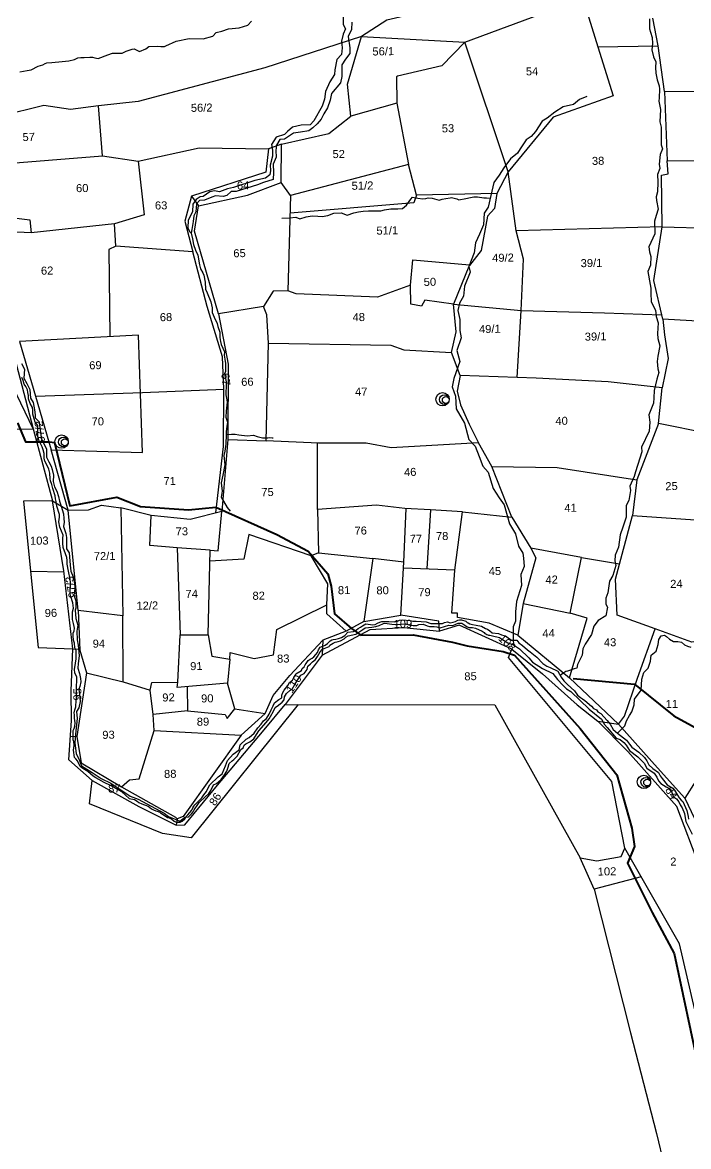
# Model space of a CAD drawing. Header units: inches. Extents: x 304037 to 460575, y 1453943 to 1639883.
# Drawn here: x 325543 to 326391, y 1605168 to 1606599 of the extents above; entities that cross this region are included whole.
import ezdxf

# ---------------------------------------------------------------- set-up
doc = ezdxf.new("R2010")
doc.units = ezdxf.units.IN
doc.header["$MEASUREMENT"] = 0
doc.linetypes.add('ACAD_ISO07W100', pattern=[3, 0, -3])
doc.linetypes.add('BORDER', pattern=[1.75, 0.5, -0.25, 0.5, -0.25, 0, -0.25])
doc.layers.add('FOOTPATH', color=150, linetype='ACAD_ISO07W100', lineweight=30)
doc.layers.add('VILL_BOUNDARY', color=6, linetype='BORDER', lineweight=30)
for name, color, linetype in [('NALA', 4, 'Continuous'), ('ROUND WELL', 5, 'Continuous'), ('SURVEY_BND', 7, 'Continuous'), ('SURVEY_NO', 7, 'Continuous')]:
    doc.layers.add(name, color=color, linetype=linetype)
doc.styles.get("Standard").update_dxf_attribs({"font": 'arial.ttf'})

# ---------------------------------------------------------------- blocks, each defined once
blk = doc.blocks.new('BADDEVOLU')
at = {"layer": 'FOOTPATH', "linetype": 'ByBlock', "lineweight": 40}
for points in [[(-54.27, 131), (-51.83, 125.06), (-44.4, 124.88), (-42.85, 124.66), (-38.46, 104.78), (-23.7, 107.26), (-16.38, 104.16), (-1.4, 102.81), (7.23, 103.52), (26.1, 94.64), (35.76, 89.19), (41.83, 82), (42.79, 78.13), (43.62, 69.46), (48.89, 64.74), (51.74, 62.67), (68.04, 62.46), (80.36, 59.89), (84.86, 58.7), (96.13, 56.67), (99.59, 55.47), (119.71, 32.13), (130.86, 17.49), (135.28, 0.71), (135.98, -5.01), (133.67, -10.12), (141.13, -25.71), (147.73, -38.61), (154.8, -75.44)], [(117.82, 47.83), (136.98, 45.68), (149.06, 35.61), (154.52, 32.48), (158.82, 29.96), (183.59, 26.44), (195.51, 20.43), (213.16, 18.64), (227.8, 19.99), (243.72, 16.31), (250.11, 7.97), (262.29, 9.05), (263.65, 8.86)]]:
    blk.add_lwpolyline(points, dxfattribs=at)
at = {"layer": 'NALA', "linetype": 'ByBlock'}
for points in [[(52.62, 254.16), (52.51, 251.78), (51.4, 249.63), (51.85, 246.06), (51.85, 244.35), (50.46, 242.58), (49.25, 240.82), (49.14, 237.17), (48.75, 235.24), (45.81, 232), (45.37, 229.9), (44.54, 227.53), (43.38, 225.65), (42.49, 223.99), (41.16, 222.56), (39.78, 221.4), (38.57, 220.46), (35.91, 220.07), (33.75, 219.85), (30.92, 217.95), (29.43, 217.9), (28.38, 216.19), (28.1, 214.47), (28.16, 212.43), (27.22, 210.28), (27.22, 207.63), (27.11, 205.51), (24.07, 204.62), (22.13, 203.91), (15.49, 201.92), (13.89, 201.92), (12.56, 200.7), (11.4, 200.48), (8.97, 200.76), (7.81, 200.32), (5.55, 199.46), (3.96, 199.34), (3.03, 198.3), (2.72, 195.82), (2.14, 194.62), (1.83, 192.88), (1.44, 190.34), (1.2, 189.18)], [(145.71, 253.32), (145.62, 250.2), (145.91, 249.18), (146.38, 247.47), (146.43, 245.66), (146.18, 243.67), (146.65, 241.48), (147.44, 239.85), (147.3, 238.14), (147.33, 236.37), (147.71, 234.23), (148.28, 232.35), (148.38, 231.34), (148.23, 228.59), (148.04, 227.62), (148.56, 224.92), (148.26, 221.17), (148.65, 219.44), (148.65, 218.19), (148.55, 213.98), (148.97, 212.67), (148.18, 210.97), (147.79, 207.93), (148.02, 206.57), (147.21, 204.69), (147.24, 202.33), (147.13, 199.26), (146.69, 197.69), (146.77, 196.54), (147.19, 193.87), (146.56, 191.93), (146.01, 190.16), (146.06, 186.23), (144.13, 182.17), (144.31, 180.6), (144.6, 179.11), (144.47, 176.46), (143.65, 174.42), (144.31, 170.34), (144.47, 169.24), (144.39, 167.68), (144.52, 164.94), (145.8, 162.36), (145.96, 160.32), (146.59, 158.41), (146.27, 155.05), (146.38, 153.49), (146.9, 151.16), (146.25, 147.97), (146.01, 146.34), (146.12, 144.06), (146.46, 142.81), (145.78, 140.82), (144.83, 137.31), (144.73, 135.01), (144.55, 133.34), (143.08, 129.67), (143.34, 127.37), (143.08, 124.62), (140.62, 119.69), (140.65, 118.18), (139.94, 116.27), (138.55, 112), (138.06, 110.54), (136.67, 107.53), (136.91, 106.16), (136.25, 103.03), (135.42, 101.51), (135.31, 97.92), (134.26, 94.81), (133.37, 92.38), (132.77, 88.57), (131.68, 86.12), (131.54, 84.32), (131.83, 82.82), (130.86, 79.76), (129.79, 78.01), (129.19, 74.34), (128.51, 72.69), (128.46, 70.89), (129.03, 69.92), (128.44, 67.23), (126.01, 65.78), (124.59, 64.04), (123.8, 61.42), (121.76, 58.48), (121.07, 57), (120.78, 55.03), (119.72, 53.03), (119.22, 52.15), (119, 51.07), (118.21, 50.88), (116.09, 50.11), (115.61, 50.11), (114.64, 49.44), (114.2, 49.18), (113.65, 48.74)], [(-51.41, 240.61), (-49.13, 240.97), (-47.81, 241.16), (-45.6, 242.24), (-44.19, 242.69), (-43.46, 243.02), (-42.88, 243.3), (-41.33, 243.3), (-40.3, 243.46), (-39.16, 243.54), (-38.16, 243.54), (-36.06, 243.75), (-34.26, 244.13), (-33.17, 244.66), (-32.22, 244.77), (-31.19, 244.75), (-29.47, 244.75), (-28.64, 244.74), (-27.84, 244.54), (-26.85, 244.28), (-23.77, 245.39), (-22.38, 245.89), (-20.98, 245.89), (-19.59, 245.84), (-19.29, 245.84), (-18, 246.39), (-17.43, 246.57), (-16.18, 247.02), (-15.58, 247.1), (-13.89, 246.19), (-11.91, 247), (-10.96, 247.71), (-8.19, 247.79), (-7.18, 247.68), (-6.07, 247.6), (-5.58, 247.82), (-2.4, 249.26), (1.7, 250.04), (6.07, 249.83), (9.09, 250.59), (10.15, 251.67), (11.97, 252.08), (14.11, 252.78), (17.36, 252.98), (20.08, 253.77), (21.27, 255.05)], [(50, 255.7), (49.92, 253.42), (50.62, 252.06), (49.89, 250.43), (49.35, 248.26), (49.46, 246.19), (49.19, 244.13), (47.72, 242.5), (47.01, 239.36), (46.88, 237.87), (45.38, 235.57), (44, 232.64), (43.59, 230.23), (42.88, 228.08), (40.22, 223.58), (38.99, 222.35), (36.19, 222.3), (33.48, 221.7), (31.9, 220.32), (30.87, 219.42), (28.29, 218.66), (26.77, 216.42), (27.09, 214.61), (27.01, 212.71), (26.28, 209.93), (26.36, 208.33), (26.11, 206.94), (24.73, 205.91), (21.33, 205.26), (14.66, 203.24), (12.8, 202.87), (10.28, 201.93), (8.72, 202.26), (7.29, 201.99), (5.1, 200.61), (4.21, 200.54), (2.9, 199.72), (1.84, 198.23), (1.75, 195.83), (0.34, 193.27), (0.13, 190.86), (0.6, 189.71), (1.2, 189.18), (1.52, 187.46), (1.84, 185.6), (2.37, 183.84), (3.1, 182.28), (3.52, 179.29), (3.82, 177.96), (4.57, 176.71), (4.91, 176.02), (5.23, 173.79), (5.32, 171.66), (5.79, 170.49), (6.92, 167.65), (7.28, 165.71), (7.22, 164.28), (7.79, 162.8), (8.73, 160.8), (8.9, 159.86), (9.52, 158.12), (9.48, 156.46), (9.65, 155.24), (9.89, 154.24), (10.81, 151.93), (10.74, 150.86), (10.89, 149.63), (11.08, 148.31), (11.04, 145.83), (10.68, 145.04), (11.16, 142.55), (11.18, 141.85), (11.03, 138.56), (11.27, 136.94), (11.39, 136.17), (11.02, 133.42), (10.92, 131.56), (11.39, 129.99), (11.09, 128.59), (10.84, 127.04), (10.92, 126.12), (12.59, 126.2), (13.72, 126.15), (14.87, 125.93), (17.39, 125.63), (19.41, 125.71), (20.58, 125.28), (22.25, 124.85), (23.83, 124.79), (24.36, 124.91), (25.26, 124.76), (25.58, 124.76)], [(125.65, 229.49), (123.26, 228.57), (121.36, 227.02), (118.12, 226.43), (115.49, 224.74), (113.07, 222.95), (111.51, 222.07), (109.41, 218.83), (108.01, 217.32), (106.37, 216.36), (104.44, 213.51), (103.63, 212.22), (101.34, 210.47), (99.3, 207.75), (97.77, 205.41), (96.04, 203.16), (94.99, 199.14), (94.14, 195.54), (92.8, 193.66), (92.6, 190.03), (91.22, 187.19), (89.93, 184.47), (89.43, 181.34), (87.77, 177.08), (88.11, 175.38), (86.23, 171.02), (85.85, 167.83), (84.59, 165.68), (84.01, 163.43), (84.63, 160.63), (84.49, 157.14), (84.9, 154.86), (83.5, 150.91), (84.35, 147.51), (82.34, 142.23), (81.83, 139.62), (82.78, 136.69), (82.92, 132.77), (85.41, 128.26), (86.68, 123.11), (88.59, 120.96), (89.78, 117.74), (90.84, 114.71), (92.54, 112.73), (93.94, 107.68), (95.75, 104.68), (97.35, 102.5), (98.86, 96.48), (100.63, 93.38), (101.49, 89.47), (102.83, 87.29), (102.99, 85.7), (103.18, 83.14), (102.05, 80.61), (102.21, 77.21), (100.54, 72.18), (100.16, 69), (100.12, 66.06), (99.43, 64.29), (99.27, 60.33), (99.42, 58.7)], [(-52.6, 149.5), (-51.72, 147.8), (-51.99, 144.99), (-51.06, 143.21), (-50.41, 141.84), (-50.17, 141.36), (-50.09, 138.66), (-49.24, 137.31), (-48.82, 135.02), (-48.7, 133.46), (-48.67, 132.45), (-47.47, 131.17), (-47.36, 130.13), (-46.99, 127.12), (-46.88, 125.74), (-45.37, 122.77), (-45.37, 121.64), (-45.37, 120.18), (-44.69, 118.63), (-43.99, 117.29), (-43.7, 116.28), (-43.31, 114.44), (-43.47, 112.47), (-43.13, 110.82), (-42.39, 109.42), (-41.87, 107.78), (-41.63, 106.37), (-41.07, 104.71), (-40.39, 102.32), (-40.34, 100.86), (-40.32, 99.73), (-40.52, 98.38), (-39.83, 96.22), (-39.68, 94.94), (-39.71, 93.79), (-39.73, 92.67), (-39.71, 91.39), (-38.85, 90.16), (-38.82, 88.86), (-38.7, 86.32), (-38.54, 84.37), (-37.81, 82.59), (-37.62, 81.89), (-37.38, 79.6), (-37.49, 77.55), (-37.68, 76.95), (-37.1, 75.1), (-37.12, 72.84), (-37.4, 72.21), (-37.2, 69.55), (-36.66, 67.48), (-36.99, 65.65), (-36.9, 62.96), (-36.6, 61.28), (-36.44, 57.96), (-36.78, 55.55), (-36.93, 54.11), (-36.39, 52.4), (-36.08, 50.86), (-36.05, 49.78), (-36.39, 48.34), (-36.71, 47.51), (-36.42, 44.83), (-36.4, 43.65), (-36.84, 41.66), (-37.62, 40.58), (-37.41, 38.36), (-38, 33.45), (-38.27, 30.74), (-37.96, 27.33), (-37.14, 25.79), (-36.31, 23.59), (-33.08, 21.37), (-30.24, 19.52), (-27.24, 17.99), (-21.34, 13.77), (-18.8, 12.81), (-14.83, 10.5), (-10.79, 8.29), (-9.41, 7.22), (-7.39, 6.34), (-5.91, 5.72), (-4.4, 6.91), (-3.2, 6.97), (-2.28, 7.9), (-1.7, 8.54), (-1.45, 9.13), (-0.24, 10.77), (0.2, 11.41), (0.64, 11.77), (3.24, 14.19), (3.92, 15.08), (4.77, 16.81), (5.69, 17.24), (6.35, 17.73), (7.27, 18.48), (8.25, 19.92), (9.02, 21.01), (9.53, 22.29), (9.85, 23.33), (10.75, 24.15), (11.26, 24.61), (12.03, 25.28), (12.37, 25.59), (13.56, 27.64), (14.25, 28.2), (14.62, 28.98), (15.15, 29.4), (16.45, 29.97), (17.71, 30.96), (18.53, 32.23), (19.25, 33.39), (21.67, 35.94), (22.63, 37.06), (22.98, 37.85), (23.96, 39.43), (24.49, 40.54), (25.59, 41.28), (26.71, 42.2), (27.4, 42.89), (27.46, 43.84), (28.13, 44.92), (29.2, 45.82), (30, 46.16), (30.92, 47.88), (31.84, 49.25), (32.72, 50.5), (33.81, 51.06), (34.76, 52.21), (35.01, 53.29), (35.8, 54.03), (36.45, 54.63), (37.42, 55.37), (38.02, 56.28), (38.92, 57.72), (39.71, 58.48), (41.81, 59.33), (42, 59.76), (43.02, 60.34), (43.72, 60.63), (44.18, 60.69), (44.65, 60.79), (45.35, 61.01), (46.46, 61.63), (47.02, 62.1), (47.79, 62.5), (50.23, 62.99), (51.42, 63.77), (52.42, 64.42), (53.12, 64.9), (55.22, 65.07), (56.46, 65.27), (57.48, 65.55), (58.93, 66.12), (59.36, 66.24), (61.47, 65.89), (62.62, 65.75), (63.3, 65.75), (65.69, 65.91), (67.21, 65.47), (68.13, 65.33), (69.27, 65.33), (69.96, 65.61), (71.29, 65.66), (72.56, 65.13), (73.24, 64.92), (74.01, 64.97), (74.68, 64.96), (75.58, 64.82), (76.6, 64.47), (79.27, 65.22), (80.58, 65.16), (81.49, 65.55), (82.2, 65.8), (83.38, 65.75), (84.31, 65.11), (85.06, 64.66), (85.65, 64.41), (86.2, 64.38), (86.69, 64.33), (87.62, 64.1), (89.71, 63.17), (90.26, 62.71), (90.53, 62.39), (90.8, 62.26), (91.06, 62.1), (91.47, 61.97), (91.67, 61.88), (92.04, 61.86), (92.83, 61.64), (95.02, 61.07), (95.94, 60.48), (97.58, 59.41), (99.42, 58.7), (101.2, 57.43), (104.06, 54.58), (105.24, 53.19), (108.26, 51.14), (111.45, 49.48), (112.92, 47.66), (114.53, 45.78), (115.64, 44.6), (116.99, 43.74), (122.6, 38.16), (126.44, 34.93), (127.36, 33.33), (128.14, 32.32), (130.9, 28.97), (132.12, 28.47), (133.3, 27.54), (133.97, 26.67), (134.94, 25.06), (137.5, 22.94), (139.48, 20.99), (140.25, 19.38), (142.56, 17.74), (143.39, 16.49), (143.84, 15.39), (144.57, 14.53), (146.22, 13.47), (147.59, 12.64), (148.49, 10.3), (149.36, 9.59), (150.07, 8.65), (150.46, 7.72), (151.07, 6.82), (151.79, 5.04), (151.86, 4.23), (152.15, 2.52), (154.11, -1.48)], [(29.59, 193.3), (31.97, 193.44), (33.98, 193.52), (35.24, 192.98), (37.17, 193.59), (39.08, 193.84), (40.84, 193.73), (42.2, 193.62), (43.93, 193.91), (45.9, 194.63), (48.16, 194.59), (49.99, 193.87), (52.11, 194.56), (53.62, 194.84), (54.99, 194.99), (56.67, 195.06), (58.98, 195.03), (60.53, 195.06), (61.75, 195.31), (63.65, 195.6), (64.37, 195.6), (65.91, 195.53), (67.35, 195.67), (68.57, 196.68), (69.97, 198.51), (70.55, 199.15), (72.21, 198.73), (73.74, 198.56), (74.68, 198.63), (75.43, 198.76), (76.71, 198.66), (78.83, 198.03), (79.79, 198.26), (80.97, 198.53), (82.28, 198.71), (82.71, 198.71), (84.34, 198.28), (85.05, 198.03), (87.22, 198.41), (88.7, 198.61), (89.74, 198.86), (90.82, 198.81), (92.86, 198.46), (93.61, 198.43), (94.82, 198.31), (94.82, 198.31)], [(-23.92, 15.19), (-27.44, 17.2), (-29.32, 18.22), (-31.97, 19.69), (-32.8, 20.27), (-34.35, 21.73), (-35.94, 22.75), (-36.79, 23.37), (-37.58, 25.11), (-38.06, 25.76), (-38.52, 26.17), (-38.72, 28.52), (-38.54, 29.9), (-38.54, 31.17), (-38.77, 31.76), (-38.71, 33.44), (-38.71, 34.62), (-38.39, 35.26), (-38.21, 35.95), (-38.05, 37.04), (-38.24, 38.5), (-38.26, 39.51), (-38.26, 40.19), (-38.04, 41.09), (-37.78, 42.01), (-37.69, 42.71), (-37.62, 43.33), (-37.5, 45.29), (-37.46, 46.27), (-37.42, 47.57), (-37.39, 48.27), (-37.24, 50.3), (-37.22, 51.24), (-37.81, 52.59), (-37.92, 53.72), (-37.64, 55.68), (-37.37, 57.03), (-37.33, 59.58), (-37.7, 60.42), (-37.79, 61.89), (-38.07, 62.82), (-38.14, 64.19), (-38.09, 65.02), (-37.83, 65.71), (-37.72, 66.58), (-37.83, 67.15), (-37.94, 68.01), (-38.31, 69.31), (-38.27, 70.57), (-38.2, 71.66), (-37.89, 72.79), (-38.09, 74.48), (-38.65, 76.45), (-38.81, 77.28), (-38.68, 80.88), (-38.72, 81.86), (-39.26, 84.41), (-39.57, 86.59), (-39.57, 87.72), (-39.67, 88.74), (-40.06, 89.83), (-40.78, 91.86), (-40.83, 93.19), (-40.74, 94.78), (-40.72, 95.67), (-41.63, 98.18), (-41.89, 99.9), (-41.71, 101.37), (-41.71, 102.11), (-42.47, 104.77), (-42.69, 106.25), (-42.82, 107.08), (-42.95, 108), (-43.63, 110.27), (-43.91, 111.57), (-44.28, 112.72), (-44.36, 113.33), (-44.49, 115.12), (-44.77, 116.43), (-45.56, 118.13), (-45.91, 118.91), (-46.14, 119.86), (-46.14, 121.29), (-46.4, 122.47), (-46.73, 123.42), (-47.68, 125.46), (-47.94, 126.61), (-47.99, 127.45), (-47.99, 128.44), (-47.96, 129.3), (-47.94, 130.04), (-48.27, 130.54), (-48.72, 131.14), (-48.99, 132.14), (-49.44, 133.6), (-49.44, 134.8), (-49.46, 135.73), (-50.18, 136.98), (-50.66, 138.44), (-50.66, 139.54), (-50.83, 140.42), (-50.98, 141.26), (-51.42, 142.29), (-51.9, 143.12), (-52.25, 144.27), (-52.64, 145.2)], [(10.92, 126.12), (10.69, 123.15), (10.36, 120.91), (10.03, 119.56), (10.27, 116.69), (9.56, 113.4), (9.07, 111.1), (9.32, 108.47), (8.97, 106.63), (10.75, 103.3), (11.7, 102.13)], [(131.39, 30.45), (133.63, 32.77), (134.21, 34.29), (135.19, 35.92), (135.91, 37.04), (136.72, 39.19), (136.89, 40.99), (138.96, 43.77), (139.27, 47.25), (139.98, 49.25), (141.34, 50.64), (142.09, 52.75), (142.36, 54.66), (143.96, 55.84), (144.54, 57.98), (144.78, 59.47), (145.62, 60.66), (146.58, 60.76), (147.19, 60.36), (148.21, 59.51), (149.36, 58.83), (150.75, 58.8), (151.91, 58.49), (152.86, 57.68), (153.74, 57.27), (154.73, 56.93)], [(-23.92, 15.19), (-21.65, 13.05), (-19.97, 12.67), (-19.21, 12.17), (-18.63, 11.76), (-17.74, 11.29), (-15.71, 10.53), (-14.73, 9.75), (-14.16, 9.38), (-13.36, 9.01), (-13.02, 8.89), (-12.19, 8.64), (-11.95, 8.43), (-10.47, 7.38), (-9.78, 6.92), (-9.24, 6.8), (-8.47, 6.38), (-7.71, 5.75), (-7.08, 5.38), (-5.83, 5.35), (-5.24, 5.65), (-4.42, 6.41), (-3.93, 7.14), (-3.36, 7.63), (-2.16, 9.07), (-1.79, 9.72), (-1.48, 10.29), (-1.2, 10.7), (0.15, 11.92), (1.1, 12.81), (1.72, 13.73), (2.54, 14.79), (3.13, 15.96), (3.68, 16.85), (6.34, 19.25), (7.59, 20.17), (8.67, 22.66), (9.32, 24.31), (11.12, 26.22), (12.99, 27.57), (13.37, 29.14), (15.27, 30.86), (16.19, 31.43), (17.85, 32.73), (19.01, 34.3), (20.04, 35.49), (20.75, 36.45), (21.78, 37.18), (22.65, 38.57), (23.25, 39.84), (23.87, 41.11), (24.39, 42.01), (25.77, 43.1), (26.67, 43.6), (26.67, 44.37), (27.04, 45.26), (27.42, 45.94), (27.91, 46.49), (28.62, 47.38), (29.19, 48.33), (30.06, 49.01), (30.58, 49.8), (31.02, 50.48), (31.24, 50.97), (32.44, 51.65), (32.93, 51.98), (33.19, 52.64), (33.83, 53.13), (34.17, 53.68), (34.52, 54.13), (34.88, 54.76), (35.12, 55.06), (35.74, 55.46), (36.39, 55.81), (36.95, 56.22), (37.59, 56.88), (38.04, 57.46), (38.45, 58.3), (38.95, 59.11), (39.82, 59.44), (40.49, 59.72), (41.24, 60.26), (42.12, 61.11), (42.65, 61.37), (43.11, 61.44), (43.93, 61.59), (44.72, 61.7), (45.65, 62.01), (46.69, 62.65), (47.72, 63.63), (49.5, 63.83), (50.43, 64.35), (50.95, 64.7), (51.68, 65.14), (52.28, 65.53), (53.4, 66.13), (54.83, 65.88), (55.48, 65.86), (56.3, 65.94), (57.06, 66.32), (57.73, 66.58), (58.37, 66.8), (59.09, 66.8), (59.76, 66.79), (60.55, 66.77), (62.21, 66.6), (63.24, 66.79), (63.96, 67.09), (64.81, 67.22), (67.19, 66.98), (68.07, 66.67), (69.11, 66.67), (72.28, 66.46), (73.66, 65.92), (74.6, 65.83), (75.09, 65.83), (75.64, 65.83), (76.36, 65.83), (77.36, 65.83), (77.94, 66.06), (78.89, 66.24), (79.68, 66.01), (80.7, 66.18), (81.43, 66.36), (82.11, 66.7), (82.64, 66.82), (83.28, 66.79), (84.58, 66.36), (85.08, 66), (85.31, 65.87), (85.89, 65.48), (86.7, 65.27), (87.86, 65.08), (89.52, 64.73), (90.69, 64.03), (91.36, 63.76), (92.12, 63.19), (92.84, 62.61), (94.8, 62.38), (95.72, 61.91), (96.92, 61.53), (97.81, 60.97), (98.74, 60.22), (100.4, 60.18), (101.04, 59.27), (102.24, 58.44), (103.73, 57.11), (104.58, 56.43), (106.63, 54.68), (108.42, 52.72), (109.64, 51.84), (110.66, 51.41), (113.05, 50.21), (114.04, 48.3), (114.91, 47.21), (116.06, 45.99), (118.16, 43.94), (119.03, 42.57), (120.03, 41.9), (120.63, 41.42), (121.29, 40.9), (123.4, 39.13), (123.98, 38.36), (124.87, 37.87), (125.35, 37.29), (126.21, 36.78), (128.15, 34.48), (129.12, 33.33), (129.96, 31.71), (131.39, 30.45), (134.15, 28.27), (134.99, 26.95), (135.77, 26), (137.86, 24.44), (139.6, 22.72), (140.38, 21.69), (140.97, 20.43), (142.17, 19.28), (143.94, 17.92), (144.46, 16.93), (145.03, 16.05), (146.59, 14.04), (148.25, 13.03), (148.78, 12.4), (149.73, 10.82), (150.19, 9.88), (150.86, 9.2), (151.33, 8.72), (152.57, 5.96), (152.88, 4.09), (153.03, 3.17)]]:
    blk.add_lwpolyline(points, dxfattribs=at)
at = {"layer": 'ROUND WELL', "linetype": 'ByBlock'}
for centre, major_axis in [((78.7, 135.82), (-2.09, 0.02)), ((79.28, 135.7), (-0.02, -1.51)), ((79.71, 135.59), (-1.08, 0.02)), ((-40.6, 124.9), (-2.09, 0.02)), ((-40.02, 124.78), (-0.02, -1.51)), ((-39.59, 124.67), (-1.08, 0.02)), ((139.3, 15.13), (-2.09, 0.02)), ((139.88, 15.01), (-0.02, -1.51)), ((140.31, 14.9), (-1.08, 0.02))]:
    blk.add_ellipse(centre, major_axis=major_axis, ratio=1, dxfattribs=at)
at = {"layer": 'SURVEY_BND', "linetype": 'ByBlock'}
for points in [[(87.77, 177.08), (82.73, 165.45), (103.8, 163.05), (104.82, 179.1), (102.76, 187.96), (100.55, 206.46), (87.78, 247.14), (125.02, 260.23), (120.16, 268.96), (89.91, 260.08), (63.63, 254.57)], [(125.02, 260.23), (129.34, 244.92), (148.24, 244.88), (146.76, 253.51)], [(29.96, 216.43), (44.82, 219.46), (51.71, 224.73), (50.91, 234.74), (55.62, 249.6), (87.78, 247.14), (80.51, 239.89), (66.61, 236.93), (66.29, 236.78), (66.18, 228.56), (51.71, 224.73)], [(129.34, 244.92), (133.81, 229.51), (114.94, 223.22), (100.55, 206.46), (96.95, 199.75), (71.75, 199.66), (69.44, 209.3)], [(271.05, 227.92), (149.93, 230.57), (148.24, 244.88)], [(-26.09, 213.9), (-27.06, 229.51)], [(66.18, 228.56), (69.44, 209.3), (32.46, 200.41), (29.6, 204.46)], [(149.93, 230.57), (150.36, 208.87), (172.91, 208.63), (194.74, 207.27), (233.95, 206.34), (271, 205.08), (271.05, 227.92)], [(-14.94, 212.03), (4.15, 215.83), (25.83, 215.08), (24.9, 207.83), (1.47, 200.72), (-0.79, 193.02), (1.58, 183.39)], [(1.47, 200.72), (3.58, 197.69), (18.97, 200.75), (29.6, 204.46), (29.96, 216.43), (25.83, 215.08)], [(-59.98, 211.84), (-26.09, 213.9), (-14.94, 212.03), (-13.45, 195.24), (-22.76, 192.57), (-48.82, 190.32), (-57.73, 190.87), (-59.86, 204.01)], [(271, 205.08), (289.62, 204.55), (284.4, 149), (147.97, 159.47), (145.41, 171.65), (148.32, 188.31), (193.63, 186.24), (194.74, 207.27)], [(148.32, 188.31), (148.47, 204.5), (150.53, 204.85), (150.36, 208.87)], [(32.46, 200.41), (31.04, 170.65), (26.38, 170.59), (23.32, 165.89), (9.21, 163.8), (2.21, 189.78), (3.58, 197.69)], [(71.75, 199.66), (70.96, 197.36), (32.19, 194.84)], [(96.95, 199.75), (96.11, 195.1), (93.9, 192.66), (91.63, 182.08), (87.91, 177.44)], [(-58.52, 195.7), (-49.17, 194.37), (-48.82, 190.32)], [(-22.46, 185.63), (-22.76, 192.57)], [(148.32, 188.31), (102.76, 187.96)], [(-48.49, 139.28), (-15.03, 139.74), (10.39, 140.33), (10.23, 150.45), (5.73, 166.23), (1.58, 183.39), (-22.46, 185.63), (-24.65, 184.59), (-24.89, 157.4)], [(69.41, 171.61), (70.22, 179.55), (87.97, 177.6)], [(-103.64, 129.77), (-49.39, 129.03), (-69.01, 171.74), (-62.36, 175.47), (-55.91, 156.25), (-49.39, 129.03), (-43.79, 106.48), (-52.86, 106.59), (-49.18, 60.81), (-38.35, 60.16), (-40.64, 84.51), (-43.79, 106.48), (-38.99, 103.42), (-43.89, 122.36), (-15.42, 121.05), (-15.87, 157.72), (-53.16, 156.38), (-48.49, 139.28), (-43.89, 122.36)], [(24.7, 154.4), (62.89, 152.98), (66.88, 151.48), (81.78, 150.35), (83.39, 156.75), (82.73, 165.45), (73.76, 166.88), (72.74, 165.04), (69.41, 165.65), (69.41, 171.61), (59, 168.08), (33.63, 169.65), (31.04, 170.65)], [(9.21, 163.8), (11.88, 148.11), (11.4, 124.6), (23.31, 123.9), (24.7, 154.4), (24.32, 163.25), (23.32, 165.89)], [(147.97, 159.47), (148.47, 154.57), (149.47, 147.13), (147.36, 138.1), (130.6, 140.27), (108.04, 141.87), (102.18, 142.14), (103.8, 163.05)], [(103.8, 163.05), (129.85, 161.77), (147.67, 160.89)], [(102.18, 142.14), (84.37, 143.15), (81.78, 150.35)], [(284.4, 149), (270.97, 105.27), (219.44, 112.37), (219.08, 117.33), (161.46, 123.49), (146.05, 126.91), (147.36, 138.1)], [(84.37, 143.15), (83.31, 138.29), (84.24, 133.97), (86.89, 127.89), (89.66, 122.01), (62.39, 120.96), (54.55, 122.61), (39.71, 122.89), (23.31, 123.9)], [(7.18, 101.7), (9.93, 122.37), (10.39, 140.33)], [(146.05, 126.91), (138.96, 109.52), (137.3, 98.4)], [(11.4, 124.6), (9.04, 102.13), (-0.94, 99.85), (-13.09, 101.27), (-22.44, 103.85), (-22.52, 70.15), (-36.43, 72.09), (-38.99, 103.42), (-32.57, 103.42), (-28.53, 104.86), (-22.44, 103.85)], [(39, 102.13), (39.39, 122.89)], [(93.69, 114.52), (89.66, 122.01)], [(99.68, 98.63), (93.69, 114.52), (114.06, 113.84), (138.96, 109.52)], [(5.18, 90.15), (7.7, 89.81), (9.04, 102.13)], [(84.24, 100.54), (74.26, 101.4), (66.25, 101.91), (57.46, 103.19), (39, 102.13), (39.05, 88.59), (36.73, 87.76)], [(65.59, 85.15), (66.64, 101.88)], [(-5.12, 91.08), (-13.62, 91.95), (-13.09, 101.27)], [(72.82, 83), (74.42, 101.39)], [(100.79, 61.72), (91.87, 65.66), (82.08, 67.59), (82.08, 68.97), (80.33, 68.97), (81.47, 82.34), (84.24, 100.54), (99.68, 98.63), (105.41, 88.74)], [(98.84, 57.35), (108.25, 49.43), (118.96, 39.54), (125.26, 34.33), (131.66, 33.32), (133.65, 35.78), (137.97, 47.53), (143.77, 62.89), (131.94, 67.36), (131.6, 78.58), (137.3, 98.4), (172, 95.32)], [(155.5, 15.13), (151.96, 9.81), (156.82, -0.87)], [(156.25, -11.86), (149.43, 7.27), (134.42, 24.67), (125.26, 34.33)], [(4.02, 63.7), (5.02, 57.03), (10.61, 55.97), (10.78, 58.04), (18.25, 55.97), (24.31, 57.09), (25.49, 64.94), (41.33, 72.36), (41.76, 78.89), (36.73, 87.76), (17.39, 94.8), (15.66, 87.11), (5.03, 86.68)], [(-22.8, 49.56), (-14.43, 46.75), (-13.86, 49.19), (-5.7, 49.13), (-4.75, 63.84), (4.02, 63.7), (5.18, 90.15), (-5.12, 91.08), (-4.75, 63.84)], [(39.05, 88.59), (55.91, 86.49)], [(121.12, 85.59), (105.41, 88.74), (106.89, 85.77), (102.67, 71.53), (117.24, 68.28)], [(-51.1, 84.65), (-40.61, 84.19)], [(11.87, 40.37), (21.33, 38.73), (23.94, 44.32), (29.31, 50.44), (39.83, 61.31), (39.56, 56.6), (54.66, 64.39), (65.2, 64.79), (76.34, 63.38), (76.22, 66.56), (64.35, 68.63), (65.59, 85.15), (55.91, 86.49), (52.8, 66.88), (64.35, 68.63)], [(131.66, 33.32), (116.69, 48.1), (122.6, 66.56), (117.24, 68.28), (121.12, 85.59), (132.98, 83.38)], [(65.46, 83.42), (81.49, 82.51)], [(-36.43, 72.09), (-36.15, 59.72), (-34.23, 52.6), (-22.8, 49.56), (-22.52, 70.15)], [(52.8, 66.88), (47.14, 63.98), (41.24, 69.57), (41.33, 72.36)], [(102.67, 71.53), (100.79, 61.72), (116.69, 48.1)], [(39.56, 56.6), (27.72, 41.42), (93.17, 40.07), (118.96, -8.16), (124.12, -9.19), (131.75, -8.02), (132.98, -5.41), (129.26, 15.48), (97.74, 54.8), (98.84, 57.35), (82.53, 65.22), (76.34, 63.38)], [(47.14, 63.98), (39.83, 61.31)], [(31.74, 41.34), (-2.56, 0.42), (-11.49, 1.9), (-34.11, 11.59), (-33.12, 18.88), (-40.3, 25.54), (-39.15, 37.72), (-39.15, 47.06), (-38.35, 60.16)], [(-38.35, 60.16), (-36.15, 60)], [(175.71, 57.21), (171.67, 56.59), (161.21, 59.31), (155.09, 58.45), (143.77, 62.89)], [(10.61, 55.97), (9.78, 48.45), (-5.99, 47.4), (-5.7, 49.13)], [(-34.23, 52.6), (-37.66, 32.72), (-36.4, 24.46), (-23.95, 16.71), (-21.47, 18.93), (-18.43, 19.15), (-13.46, 34.09), (-13.6, 39.11)], [(-2.81, 47.61), (-2.88, 40.09), (-13.6, 39.11), (-14.43, 46.75)], [(-2.88, 40.09), (8.85, 38.66), (9.49, 37.4), (11.87, 40.37), (9.78, 48.45)], [(-13.46, 34.09), (13.69, 32.14), (21.33, 38.73)], [(13.69, 32.14), (-4.83, 7.12), (-6.82, 6.39), (-7.09, 4.41), (-4.42, 4.48), (6.05, 16.69), (13, 24.56), (20.96, 33.64), (27.72, 41.42)], [(-37.66, 32.72), (-39.63, 32.7)], [(131.66, 33.32), (143.59, 19.45), (151.96, 9.81)], [(-33.12, 18.88), (-18.69, 10.5), (-7.09, 4.41)], [(-23.95, 16.71), (-7.27, 6.99), (-6.82, 6.39)], [(196.46, -98.97), (184.05, -104.44), (175.32, -104.54), (170.76, -109.42), (173.58, -97.25), (175.93, -87.77), (176.35, -84.94), (174.42, -73.7), (157.23, -72.57), (149.41, -35.63), (132.98, -5.41)], [(137.91, -14.48), (123.15, -18.03), (118.96, -8.16)], [(123.15, -18.03), (133.56, -63.14), (141.07, -94.75), (145.55, -114.84), (138.42, -174.56), (116.08, -207.45), (136.17, -212.47), (143.06, -189.99), (154.25, -150.95), (154.68, -149.03), (157.68, -122.54), (158.65, -114.07), (157.62, -85.28), (157.23, -72.57)]]:
    blk.add_lwpolyline(points, dxfattribs=at)
at = {"layer": 'VILL_BOUNDARY', "linetype": 'ByBlock'}
blk.add_lwpolyline([(63.63, 254.57), (55.62, 249.6), (25.16, 240.39), (-14.62, 230.59), (-27.06, 229.51), (-35.82, 228.6), (-44.12, 229.97), (-71.18, 223.86)], dxfattribs=at)
at = {"layer": 'SURVEY_NO', "linetype": 'ByBlock'}
for s, p in [('56/1', (58.89, 243.57)), ('54', (106.71, 236.43)), ('56/2', (1.81, 227.07)), ('57', (-50.97, 218.99)), ('53', (80.1, 219.14)), ('52', (45.8, 211.77)), ('38', (126.81, 208.07)), ('60', (-34.55, 202.69)), ('64', (15.74, 202.55)), ('51/2', (51.58, 201.76)), ('63', (-10, 196.81)), ('51/1', (59.06, 187.61)), ('65', (14.2, 181.41)), ('62', (-46.02, 177.14)), ('49/2', (95.04, 178.4)), ('39/1', (122.68, 176.21)), ('50', (73.52, 171.3)), ('68', (-9.15, 161.89)), ('48', (51.08, 160.72)), ('49/1', (90.5, 156.23)), ('39/1', (123.51, 153.24)), ('69', (-31.51, 147.31)), ('66', (15.88, 141.22)), ('47', (51.4, 137.43)), ('70', (-31.11, 129.74)), ('40', (113.83, 127.11)), ('71', (-9.01, 110.68)), ('46', (66.2, 112.06)), ('75', (21.49, 106.64)), ('25', (147.78, 106.06)), ('41', (116.08, 99.89)), ('103', (-51.08, 92.87)), ('73', (-5.51, 94.91)), ('76', (50.39, 94.06)), ('77', (67.59, 91.17)), ('78', (75.8, 91.85)), ('72/1', (-31.23, 87.66)), ('45', (92.07, 80.6)), ('74', (-2.79, 75.34)), ('81', (44.83, 75.57)), ('80', (56.87, 75.28)), ('42', (109.75, 77.59)), ('24', (148.71, 75.52)), ('12/2', (-18.2, 71.94)), ('82', (18.12, 74.34)), ('79', (69.94, 74.44)), ('96', (-46.92, 70.24)), ('109', (62.03, 64.67)), ('44', (108.47, 60.87)), ('94', (-32.11, 60.36)), ('43', (127.64, 57.67)), ('83', (25.42, 54.57)), ('91', (-1.78, 52.76)), ('85', (83.81, 47.91)), ('92', (-10.68, 43.14)), ('90', (1.43, 42.6)), ('11', (146.56, 38.04)), ('89', (-0.05, 35.35)), ('93', (-29.65, 31.84)), ('88', (-10.61, 19.26)), ('87', (-28.16, 15.01)), ('2', (147.04, -11.18)), ('102', (124.31, -13.85))]:
    blk.add_text(s, height=2.5, dxfattribs=at).set_placement(p)
for s, rotation, p in [('67', 274.2808, (9.71, 145.23)), ('97/2', 96.3474, (-45.74, 124.91)), ('97/3', 99.1008, (-36.77, 76.27)), ('108', 315.8475, (94.48, 60.54)), ('110', 55.6867, (29.86, 44.75)), ('95', 88.8528, (-35.99, 43.93)), ('86', 55.7535, (5.16, 10.03)), ('84', 303.4289, (145.75, 12.45))]:
    blk.add_text(s, height=2.5, rotation=rotation, dxfattribs=at).set_placement(p)

msp = doc.modelspace()

# ---------------------------------------------------------------- block references
at = {"layer": 'SURVEY_BND', "linetype": 'ByBlock', "xscale": 4.075461441823986, "yscale": 4.075461441854713, "zscale": 4.075461441827573, "rotation": 1.112929297650649}
msp.add_blockref('BADDEVOLU', (325768.2, 1605559.9), dxfattribs=at)

doc.saveas('drawing.dxf')
